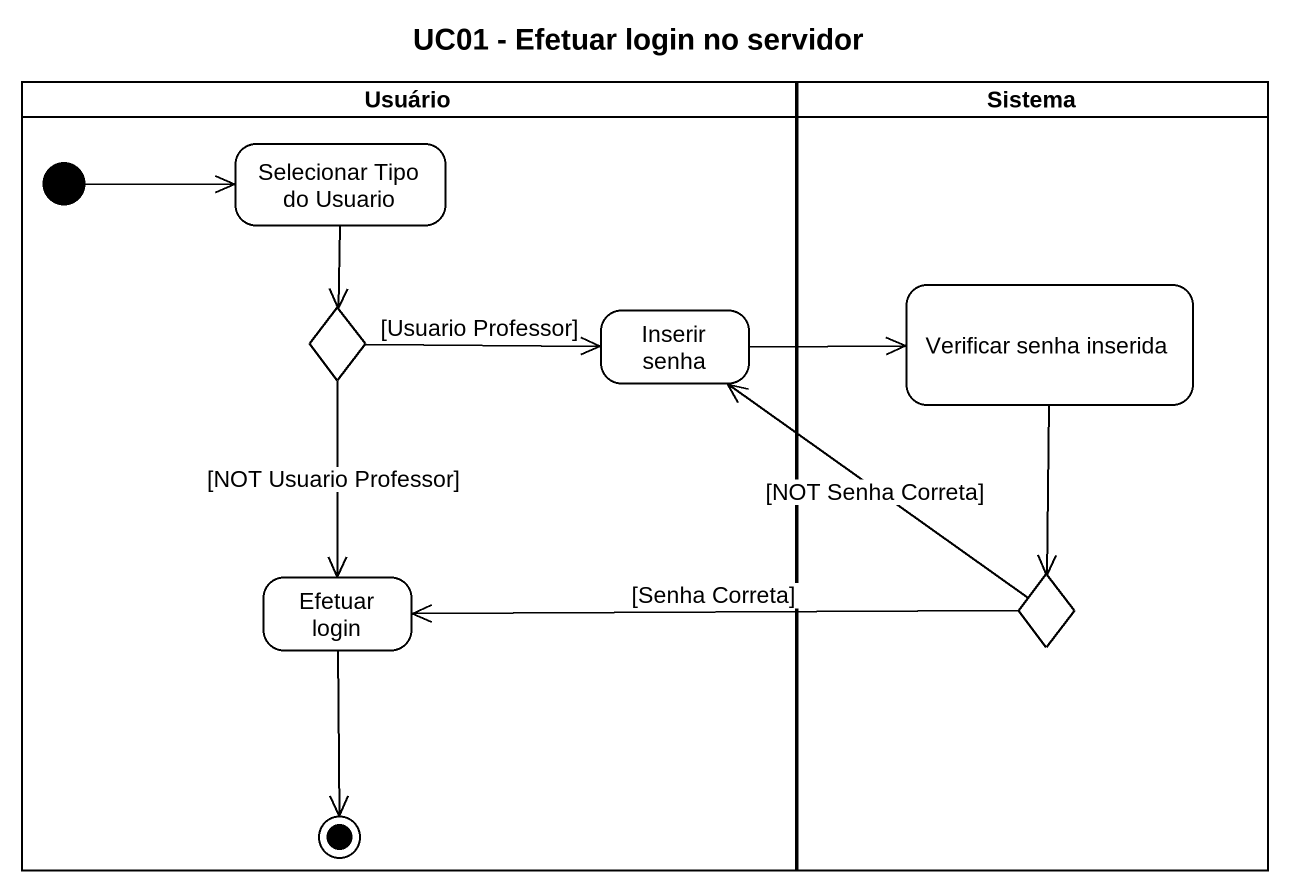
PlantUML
@startuml
title UC01 - Efetuar login no servidor
hide empty description
state Usuário <<partition>> {
  state "Selecionar Tipo do Usuario" as Selecionar_Tipo_do_Usuario
  state choice1 <<choice>>
  state "Inserir senha" as Inserir_senha
  state "Efetuar login" as Efetuar_login
  [*] -right-> Selecionar_Tipo_do_Usuario
  Efetuar_login --> [*]
}
state Sistema <<partition>> {
  state "Verificar senha inserida" as Verificar_senha_inserida
  state choice2 <<choice>>
}
Selecionar_Tipo_do_Usuario --> choice1
Verificar_senha_inserida --> choice2
choice1 -right-> Inserir_senha : [Usuario Professor]
choice1 --> Efetuar_login : [NOT Usuario Professor]
Inserir_senha -right-> Verificar_senha_inserida
choice2 -up-> Inserir_senha : [NOT Senha Correta]
choice2 -left-> Efetuar_login : [Senha Correta]
@enduml
